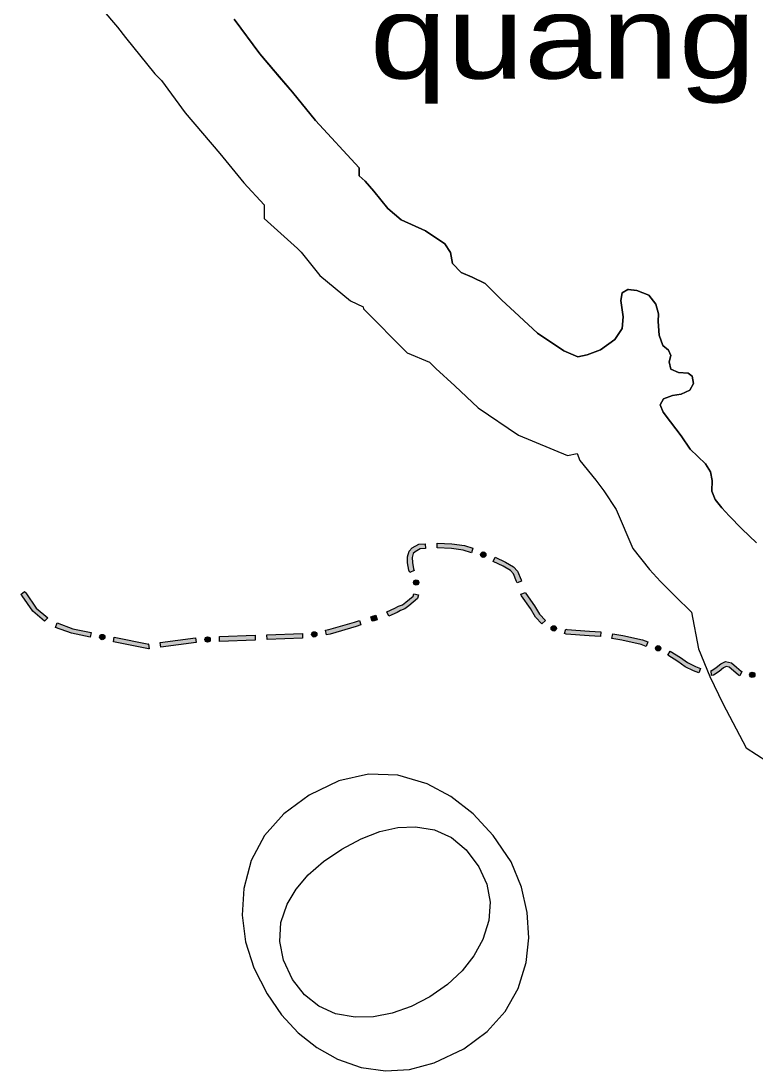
# Model space of a CAD drawing. Header units: metres. Extents: x -835890 to 1024355, y 79891 to 2211954.
# Drawn here: x -233496 to -171652, y 1410600 to 1499002 of the extents above; entities that cross this region are included whole.
import ezdxf
from ezdxf.enums import TextEntityAlignment as Align

# ---------------------------------------------------------------- set-up
doc = ezdxf.new("R2010")
doc.units = ezdxf.units.M
doc.header["$LTSCALE"] = 2200
for name, color, linetype, lineweight in [('12', 7, 'Continuous', 13), ('18', 7, 'Continuous', 13), ('20', 7, 'Continuous', 13), ('35', 7, 'Continuous', 13), ('36', 7, 'Continuous', 13), ('37', 7, 'Continuous', 13)]:
    doc.layers.add(name, color=color, linetype=linetype, lineweight=lineweight)
doc.layers.add('3', color=7, linetype='Continuous')

msp = doc.modelspace()

# ---------------------------------------------------------------- hatches: boundary and pattern name
at = {"layer": '37'}
for points in [[(-200741, 1452579), (-200818, 1452761), (-200919, 1453386), (-200940, 1453886), (-200803, 1454365), (-200528, 1454646), (-199969, 1454947), (-199444, 1454985), (-199414, 1454587), (-199855, 1454554), (-200285, 1454322), (-200447, 1454158), (-200538, 1453838), (-200521, 1453426), (-200431, 1452873), (-200373, 1452736)], [(-198423, 1455038), (-197196, 1454988), (-196142, 1454851), (-195415, 1454618), (-195538, 1454237), (-196230, 1454459), (-197230, 1454589), (-198439, 1454638)], [(-194335, 1453986, 1), (-194751, 1454157, 1)], [(-193531, 1453869), (-192679, 1453452), (-192001, 1453053), (-191661, 1452691), (-191360, 1451947), (-191320, 1451829), (-191699, 1451700), (-191735, 1451807), (-192004, 1452471), (-192254, 1452737), (-192869, 1453099), (-193707, 1453510)], [(-200223, 1451952, 1), (-200184, 1451504, 1)], [(-233187, 1450974), (-233089, 1450855), (-232204, 1449575), (-231248, 1448764), (-231507, 1448459), (-232503, 1449304), (-233408, 1450613), (-233496, 1450719)], [(-202665, 1449257), (-201986, 1449558), (-201680, 1449728), (-201354, 1449855), (-201074, 1450083), (-200444, 1450587), (-200409, 1450773), (-200016, 1450699), (-200078, 1450368), (-200822, 1449771), (-201150, 1449505), (-201509, 1449365), (-201808, 1449199), (-202503, 1448892)], [(-190999, 1450881), (-190968, 1450789), (-190239, 1449760), (-189819, 1449059), (-189313, 1448522), (-189604, 1448248), (-190140, 1448816), (-190575, 1449541), (-191328, 1450606), (-191378, 1450753)], [(-203860, 1448895), (-203596, 1448973), (-203483, 1448590), (-203747, 1448512)], [(-230443, 1448328), (-229118, 1447839), (-227592, 1447530), (-227671, 1447138), (-229228, 1447454), (-230581, 1447953)], [(-207833, 1447724), (-207551, 1447773), (-205383, 1448400), (-204976, 1448533), (-204852, 1448152), (-205266, 1448018), (-207460, 1447383), (-207765, 1447330)], [(-204025, 1448842), (-203866, 1448894), (-203742, 1448513), (-203901, 1448462)], [(-188394, 1447811, 1), (-188829, 1447923, 1)], [(-226431, 1447090, 1), (-226872, 1447179, 1)], [(-217544, 1446939, 1), (-217994, 1446921, 1)], [(-216777, 1447168), (-213779, 1447282), (-213764, 1446882), (-216762, 1446768)], [(-212780, 1447320), (-209782, 1447434), (-209767, 1447034), (-212765, 1446920)], [(-208562, 1447393, 1), (-209006, 1447316, 1)], [(-187593, 1447810), (-187494, 1447784), (-185593, 1447633), (-184643, 1447577), (-184667, 1447177), (-185621, 1447234), (-187560, 1447388), (-187694, 1447423)], [(-183633, 1447412), (-182801, 1447259), (-181131, 1446894), (-180682, 1446729), (-180820, 1446353), (-181243, 1446509), (-182880, 1446867), (-183705, 1447019)], [(-225632, 1447132), (-222732, 1446543), (-222758, 1446540), (-222705, 1446143), (-222746, 1446138), (-225711, 1446740)], [(-221766, 1446671), (-218792, 1447063), (-218740, 1446667), (-221714, 1446274)], [(-179607, 1446102, 1), (-180019, 1446284, 1)], [(-178793, 1445957), (-177929, 1445412), (-177329, 1444980), (-176668, 1444649), (-176238, 1444487), (-176379, 1444112), (-176828, 1444282), (-177536, 1444636), (-178153, 1445080), (-179006, 1445618)], [(-175348, 1444307), (-175284, 1444310), (-174919, 1444560), (-174528, 1444873), (-174143, 1445065), (-173647, 1444966), (-173206, 1444608), (-172826, 1444264), (-172759, 1444234), (-172921, 1443869), (-173047, 1443925), (-173466, 1444304), (-173823, 1444593), (-174087, 1444646), (-174311, 1444534), (-174681, 1444238), (-175152, 1443917), (-175328, 1443908)], [(-171673, 1444038, 1), (-172093, 1443875, 1)]]:
    msp.add_hatch(color=256, dxfattribs=at).paths.add_polyline_path(points)

# ---------------------------------------------------------------- linework, layer by layer
at = {"layer": '12'}
msp.add_lwpolyline([(-171527, 1455070), (-172757, 1456252), (-173816, 1457336), (-174455, 1458026), (-174997, 1458716), (-175292, 1459406), (-175258, 1460312), (-175391, 1461032), (-175834, 1461721), (-177114, 1462953), (-177877, 1464086), (-178763, 1465269), (-179403, 1466057), (-179649, 1466698), (-179353, 1467191), (-178615, 1467486), (-177877, 1467585), (-177138, 1467930), (-176843, 1468472), (-176941, 1469112), (-177286, 1469358), (-178098, 1469408), (-178738, 1469703), (-178886, 1470295), (-178738, 1470837), (-178935, 1471280), (-179413, 1471678), (-179723, 1472561), (-179821, 1473694), (-179772, 1474335), (-180018, 1475173), (-180609, 1475912), (-181618, 1476306), (-182356, 1476404), (-182848, 1476109), (-182947, 1475468), (-182750, 1474089), (-182848, 1473103), (-183466, 1472180), (-184670, 1471329), (-185802, 1470886), (-186589, 1470738), (-187771, 1471231), (-189986, 1472709), (-191512, 1474138), (-193013, 1475517), (-194392, 1476897), (-195474, 1477439), (-196410, 1477833), (-197148, 1478572), (-197296, 1479508), (-197788, 1480248), (-199412, 1481332), (-201455, 1482268), (-202587, 1483204), (-203769, 1484682), (-204507, 1485520), (-205007, 1485963), (-205007, 1486647), (-208673, 1490631), (-210624, 1492998), (-211706, 1494265), (-213385, 1496232), (-215533, 1499160)], dxfattribs=at)
at = {"layer": '18'}
for points in [[(-215533, 1499160), (-213385, 1496232), (-211706, 1494265), (-210624, 1492998), (-208673, 1490631), (-205007, 1486647), (-205007, 1485963), (-204507, 1485520), (-203769, 1484682), (-202587, 1483204), (-201455, 1482268), (-199412, 1481332), (-197788, 1480248), (-197296, 1479508), (-197148, 1478572), (-196410, 1477833), (-195474, 1477439), (-194392, 1476897), (-193013, 1475517), (-191512, 1474138), (-189986, 1472709), (-187771, 1471231), (-186589, 1470738), (-185802, 1470886), (-184670, 1471329), (-183466, 1472180), (-182848, 1473103), (-182750, 1474089), (-182947, 1475468), (-182848, 1476109), (-182356, 1476404), (-181618, 1476306), (-180609, 1475912), (-180018, 1475173), (-179772, 1474335), (-179821, 1473694), (-179723, 1472561), (-179413, 1471678), (-178935, 1471280), (-178738, 1470837), (-178886, 1470295), (-178738, 1469703), (-178098, 1469408), (-177286, 1469358), (-176941, 1469112), (-176843, 1468472), (-177138, 1467930), (-177877, 1467585), (-178615, 1467486), (-179353, 1467191), (-179649, 1466698)], [(-179649, 1466698), (-179403, 1466057), (-178763, 1465269), (-177877, 1464086), (-177114, 1462953), (-175834, 1461721), (-175391, 1461032), (-175258, 1460312), (-175292, 1459406), (-174997, 1458716), (-174455, 1458026), (-173816, 1457336), (-172757, 1456252), (-171527, 1455070)]]:
    msp.add_lwpolyline(points, dxfattribs=at)
at = {"layer": '20'}
for points in [[(-209226, 1433817), (-211359, 1432253), (-212978, 1430424), (-214100, 1428326), (-214710, 1425964), (-214852, 1423718), (-214566, 1421486), (-213873, 1419277), (-212764, 1417095), (-211539, 1415320), (-210136, 1413810), (-208568, 1412577), (-206826, 1411603), (-204829, 1410892), (-202794, 1410600), (-200754, 1410731), (-198687, 1411275), (-196172, 1412477), (-194232, 1413912), (-192705, 1415596), (-191614, 1417534), (-190936, 1419724), (-190713, 1421820), (-190836, 1423932), (-191334, 1426072), (-192183, 1428224), (-193716, 1430428), (-195406, 1432259), (-197267, 1433708), (-199283, 1434789), (-201742, 1435508), (-204220, 1435581), (-206717, 1435019)], [(-206461, 1429274), (-204833, 1430145), (-203252, 1430754), (-201732, 1431096), (-200261, 1431168), (-198657, 1430901), (-197229, 1430246), (-195982, 1429208), (-194913, 1427789), (-194244, 1426328), (-193962, 1424823), (-194078, 1423277), (-194574, 1421682), (-195343, 1420292), (-196339, 1419023), (-197570, 1417877), (-199040, 1416855), (-200636, 1416027), (-202213, 1415464), (-203788, 1415172), (-205349, 1415143), (-206986, 1415425), (-208410, 1416048), (-209620, 1417009), (-210610, 1418314), (-211368, 1419921), (-211701, 1421511), (-211599, 1423090), (-211059, 1424651), (-210305, 1425922), (-209287, 1427112), (-208007, 1428229)]]:
    msp.add_lwpolyline(points, close=True, dxfattribs=at)
at = {"layer": '35'}
for points in [[(-227843, 1501404), (-225362, 1498470), (-224691, 1497626), (-222213, 1494557), (-221658, 1493985), (-219661, 1491263), (-216753, 1487856), (-214707, 1485374), (-213007, 1483526), (-213007, 1482368), (-210185, 1479862), (-209898, 1479537), (-208321, 1477564), (-205743, 1475433), (-204675, 1474943), (-204645, 1474758), (-200961, 1471070), (-199091, 1470282), (-198552, 1469742), (-196952, 1468273), (-194974, 1466420), (-191566, 1464146), (-187463, 1462434), (-186640, 1462589)], [(-182302, 1476397), (-182356, 1476404), (-182848, 1476109), (-182947, 1475468), (-182750, 1474089), (-182848, 1473103), (-183466, 1472180), (-184670, 1471329), (-185802, 1470886), (-186589, 1470738), (-187771, 1471231), (-189986, 1472709), (-191512, 1474138), (-193013, 1475517), (-194392, 1476897), (-195474, 1477439), (-196410, 1477833), (-197148, 1478572), (-197296, 1479508), (-197788, 1480248), (-199412, 1481332), (-201455, 1482268), (-202587, 1483204), (-203769, 1484682), (-204507, 1485520), (-205007, 1485963), (-205007, 1486647), (-208673, 1490631), (-210624, 1492998), (-213385, 1496232), (-215533, 1499160)], [(-171527, 1455070), (-172757, 1456252), (-173816, 1457336), (-174455, 1458026), (-174997, 1458716), (-175292, 1459406), (-175258, 1460312), (-175391, 1461032), (-175834, 1461721), (-177114, 1462953), (-177877, 1464086), (-178763, 1465269), (-179403, 1466057), (-179649, 1466698), (-179353, 1467191), (-178615, 1467486), (-177877, 1467585), (-177138, 1467930), (-176843, 1468472), (-176941, 1469112), (-177286, 1469358), (-178098, 1469408), (-178738, 1469703), (-178886, 1470295), (-178738, 1470837), (-178935, 1471280), (-179413, 1471678), (-179723, 1472561), (-179821, 1473694), (-179772, 1474335), (-180018, 1475173), (-180609, 1475912), (-181618, 1476306), (-182302, 1476397)], [(-186640, 1462589), (-186415, 1462002), (-185072, 1460348), (-184400, 1459451), (-183340, 1457877), (-181938, 1454602), (-180545, 1452827), (-179611, 1451820), (-178392, 1450572), (-176994, 1449229), (-176406, 1446140), (-175464, 1443826), (-174356, 1441549), (-172386, 1437813), (-169796, 1436136)]]:
    msp.add_lwpolyline(points, dxfattribs=at)
at = {"layer": '36'}
msp.add_lwpolyline([(-215533, 1499160), (-213385, 1496232), (-210624, 1492998), (-208673, 1490631), (-205007, 1486647), (-205007, 1485963), (-204507, 1485520), (-203769, 1484682), (-202587, 1483204), (-201455, 1482268), (-199412, 1481332), (-197788, 1480248), (-197296, 1479508), (-197148, 1478572), (-196410, 1477833), (-195474, 1477439), (-194392, 1476897), (-193013, 1475517), (-191512, 1474138), (-189986, 1472709), (-187771, 1471231), (-186589, 1470738), (-185802, 1470886), (-184670, 1471329), (-183466, 1472180), (-182848, 1473103), (-182750, 1474089), (-182947, 1475468), (-182848, 1476109), (-182356, 1476404), (-181618, 1476306), (-180609, 1475912), (-180018, 1475173), (-179772, 1474335), (-179821, 1473694), (-179723, 1472561), (-179413, 1471678), (-178935, 1471280), (-178738, 1470837), (-178886, 1470295), (-178738, 1469703), (-178098, 1469408), (-177286, 1469358), (-176941, 1469112), (-176843, 1468472), (-177138, 1467930), (-177877, 1467585), (-178615, 1467486), (-179353, 1467191), (-179649, 1466698), (-179403, 1466057), (-178763, 1465269), (-177877, 1464086), (-177114, 1462953), (-175834, 1461721), (-175391, 1461032), (-175258, 1460312), (-175292, 1459406), (-174997, 1458716), (-174455, 1458026), (-173816, 1457336), (-172757, 1456252), (-171527, 1455070)], dxfattribs=at)
at = {"layer": '37'}
for points in [[(-200741, 1452579), (-200818, 1452761), (-200919, 1453386), (-200940, 1453886), (-200803, 1454365), (-200528, 1454646), (-199969, 1454947), (-199444, 1454985), (-199414, 1454587), (-199855, 1454554), (-200285, 1454322), (-200447, 1454158), (-200538, 1453838), (-200521, 1453426), (-200431, 1452873), (-200373, 1452736)], [(-198423, 1455038), (-197196, 1454988), (-196142, 1454851), (-195415, 1454618), (-195538, 1454237), (-196230, 1454459), (-197230, 1454589), (-198439, 1454638)], [(-193531, 1453869), (-192679, 1453452), (-192001, 1453053), (-191661, 1452691), (-191360, 1451947), (-191320, 1451829), (-191699, 1451700), (-191735, 1451807), (-192004, 1452471), (-192254, 1452737), (-192869, 1453099), (-193707, 1453510)], [(-233187, 1450974), (-233089, 1450855), (-232204, 1449575), (-231248, 1448764), (-231507, 1448459), (-232503, 1449304), (-233408, 1450613), (-233496, 1450719)], [(-202665, 1449257), (-201986, 1449558), (-201680, 1449728), (-201354, 1449855), (-201074, 1450083), (-200444, 1450587), (-200409, 1450773), (-200016, 1450699), (-200078, 1450368), (-200822, 1449771), (-201150, 1449505), (-201509, 1449365), (-201808, 1449199), (-202503, 1448892)], [(-190999, 1450881), (-190968, 1450789), (-190239, 1449760), (-189819, 1449059), (-189313, 1448522), (-189604, 1448248), (-190140, 1448816), (-190575, 1449541), (-191328, 1450606), (-191378, 1450753)], [(-203860, 1448895), (-203596, 1448973), (-203483, 1448590), (-203747, 1448512)], [(-230443, 1448328), (-229118, 1447839), (-227592, 1447530), (-227671, 1447138), (-229228, 1447454), (-230581, 1447953)], [(-207833, 1447724), (-207551, 1447773), (-205383, 1448400), (-204976, 1448533), (-204852, 1448152), (-205266, 1448018), (-207460, 1447383), (-207765, 1447330)], [(-204025, 1448842), (-203866, 1448894), (-203742, 1448513), (-203901, 1448462)], [(-216777, 1447168), (-213779, 1447282), (-213764, 1446882), (-216762, 1446768)], [(-212780, 1447320), (-209782, 1447434), (-209767, 1447034), (-212765, 1446920)], [(-187593, 1447810), (-187494, 1447784), (-185593, 1447633), (-184643, 1447577), (-184667, 1447177), (-185621, 1447234), (-187560, 1447388), (-187694, 1447423)], [(-183633, 1447412), (-182801, 1447259), (-181131, 1446894), (-180682, 1446729), (-180820, 1446353), (-181243, 1446509), (-182880, 1446867), (-183705, 1447019)], [(-225632, 1447132), (-222732, 1446543), (-222758, 1446540), (-222705, 1446143), (-222746, 1446138), (-225711, 1446740)], [(-221766, 1446671), (-218792, 1447063), (-218740, 1446667), (-221714, 1446274)], [(-178793, 1445957), (-177929, 1445412), (-177329, 1444980), (-176668, 1444649), (-176238, 1444487), (-176379, 1444112), (-176828, 1444282), (-177536, 1444636), (-178153, 1445080), (-179006, 1445618)], [(-175348, 1444307), (-175284, 1444310), (-174919, 1444560), (-174528, 1444873), (-174143, 1445065), (-173647, 1444966), (-173206, 1444608), (-172826, 1444264), (-172759, 1444234), (-172921, 1443869), (-173047, 1443925), (-173466, 1444304), (-173823, 1444593), (-174087, 1444646), (-174311, 1444534), (-174681, 1444238), (-175152, 1443917), (-175328, 1443908)]]:
    msp.add_lwpolyline(points, close=True, dxfattribs=at)
for centre in [(-194543, 1454072), (-200203, 1451728), (-188612, 1447867), (-226651, 1447135), (-217769, 1446930), (-208784, 1447355), (-179813, 1446193), (-171883, 1443956)]:
    msp.add_circle(centre, 225, dxfattribs=at)

# ---------------------------------------------------------------- texts
at = {"layer": '3', "width": 1.25}
msp.add_text('quảng', height=7000, dxfattribs=at).set_placement((-187847, 1494156), align=Align.CENTER)

doc.saveas('drawing.dxf')
